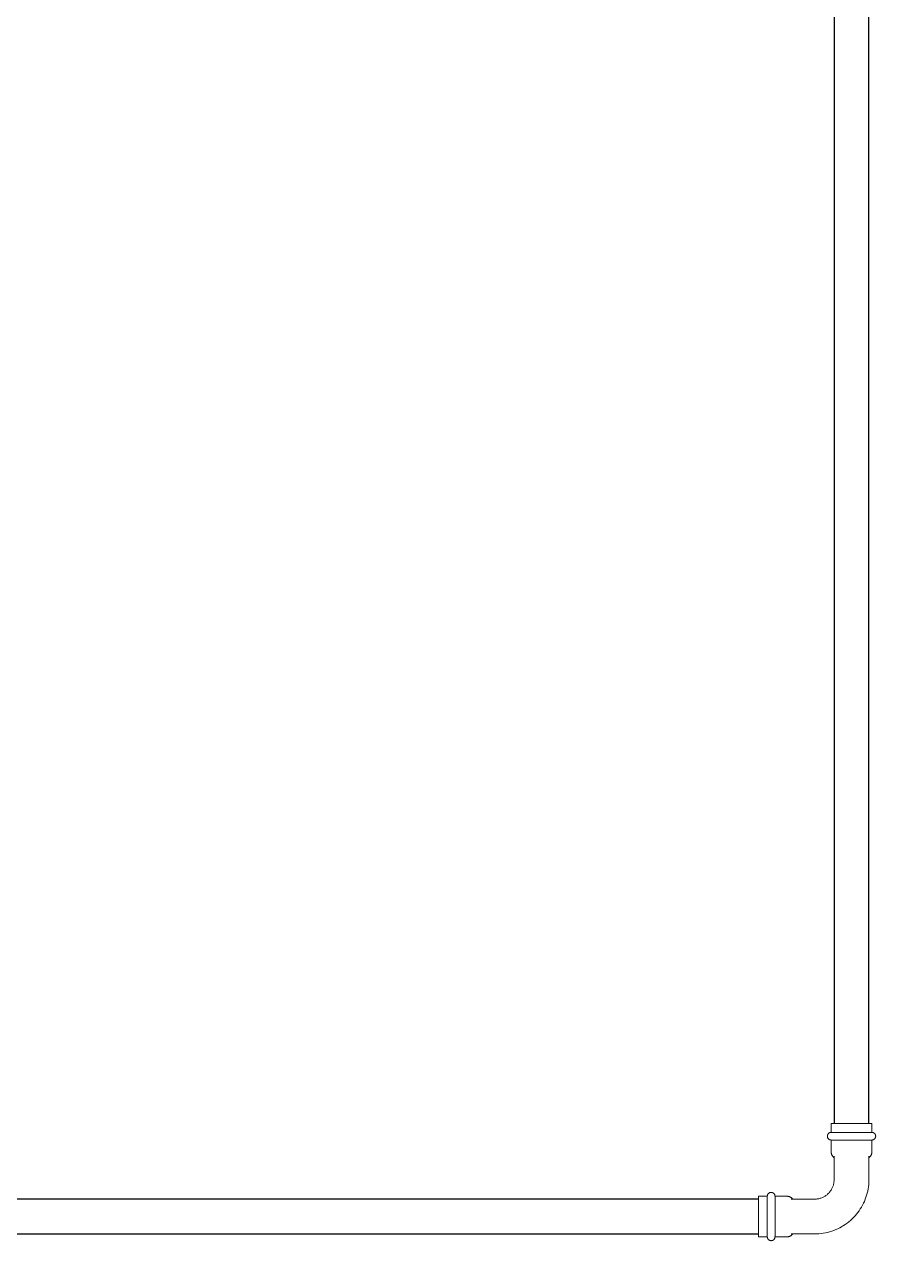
# Model space of a CAD drawing. Header units: inches. Extents: x -3327 to -1, y 8 to 1328.
# Drawn here: x -2675.75 to -2643.59, y 384.72 to 430.68 of the extents above; entities that cross this region are included whole.
import ezdxf

# ---------------------------------------------------------------- set-up
doc = ezdxf.new("R2010")
doc.units = ezdxf.units.IN
doc.header["$MEASUREMENT"] = 0
doc.layers.add('P-PIPE', color=3, linetype='Continuous', lineweight=9)
doc.layers.add('X - REF - FP', color=7, linetype='Continuous', true_color=0xb90000)

# ---------------------------------------------------------------- blocks, each defined once
blk = doc.blocks.new('Victaulic-VicPress316-Elbow 90-45deg Style P568_P571 - Standard-V1-SECOND LEVEL')
at = {"layer": 'P-PIPE'}
for p, q in [((-0.767, 3.52), (-0.767, 3.181)), ((0.766, 3.52), (-0.767, 3.52)), ((0.766, 3.181), (0.766, 3.52)), ((-0.767, 3.181), (0.766, 3.181)), ((-0.767, 2.89), (-0.767, 2.439)), ((-0.767, 2.89), (0.766, 2.89)), ((0.766, 2.439), (0.766, 2.89)), ((-0.658, 2.278), (-0.658, 1.393)), ((0.657, 1.393), (0.657, 2.278)), ((-3.181, 0.766), (-3.52, 0.766)), ((-3.52, 0.766), (-3.52, -0.767)), ((-3.181, -0.767), (-3.181, 0.766)), ((-2.439, 0.766), (-2.89, 0.766)), ((-2.89, -0.767), (-2.89, 0.766)), ((-1.393, 0.657), (-2.278, 0.657)), ((-3.52, -0.767), (-3.181, -0.767)), ((-2.89, -0.767), (-2.439, -0.767)), ((-2.278, -0.658), (-1.393, -0.658))]:
    blk.add_line(p, q, dxfattribs=at)
at = {"layer": 'P-PIPE', "flags": 128}
for points in [[(-0.767, 2.89), (-0.772, 2.891), (-0.778, 2.891), (-0.784, 2.892), (-0.79, 2.892), (-0.795, 2.893), (-0.801, 2.895), (-0.807, 2.896), (-0.812, 2.898), (-0.818, 2.9), (-0.823, 2.902), (-0.828, 2.904), (-0.834, 2.907), (-0.839, 2.91), (-0.844, 2.913), (-0.849, 2.916), (-0.853, 2.919), (-0.858, 2.923), (-0.862, 2.927), (-0.867, 2.931), (-0.871, 2.935), (-0.875, 2.939), (-0.879, 2.943), (-0.882, 2.948), (-0.886, 2.953), (-0.889, 2.957), (-0.892, 2.962), (-0.895, 2.967), (-0.897, 2.973), (-0.9, 2.978), (-0.902, 2.983), (-0.904, 2.989), (-0.906, 2.994), (-0.907, 3), (-0.909, 3.006), (-0.91, 3.011), (-0.911, 3.017), (-0.911, 3.023), (-0.912, 3.029), (-0.912, 3.034), (-0.912, 3.04), (-0.912, 3.046), (-0.911, 3.052), (-0.91, 3.058), (-0.909, 3.063), (-0.908, 3.069), (-0.907, 3.075), (-0.905, 3.08), (-0.903, 3.086), (-0.901, 3.091), (-0.899, 3.097), (-0.896, 3.102), (-0.894, 3.107), (-0.891, 3.112), (-0.887, 3.117), (-0.884, 3.122), (-0.881, 3.126), (-0.877, 3.131), (-0.873, 3.135), (-0.869, 3.139), (-0.865, 3.143), (-0.86, 3.147), (-0.856, 3.151), (-0.851, 3.154), (-0.846, 3.158), (-0.842, 3.161), (-0.836, 3.164), (-0.831, 3.166), (-0.826, 3.169), (-0.821, 3.171), (-0.815, 3.173), (-0.81, 3.175), (-0.804, 3.177), (-0.798, 3.178), (-0.793, 3.179), (-0.787, 3.18), (-0.781, 3.181), (-0.775, 3.181), (-0.77, 3.181), (-0.767, 3.181)], [(0.766, 3.181), (0.766, 3.181), (0.764, 3.181), (0.761, 3.181), (0.757, 3.181), (0.751, 3.181), (0.745, 3.181), (0.737, 3.181), (0.728, 3.181), (0.717, 3.181), (0.706, 3.181), (0.693, 3.181), (0.68, 3.181), (0.665, 3.181), (0.649, 3.181), (0.633, 3.181), (0.615, 3.181), (0.596, 3.181), (0.576, 3.181), (0.556, 3.181), (0.534, 3.181), (0.512, 3.181), (0.488, 3.181), (0.464, 3.181), (0.44, 3.181), (0.414, 3.181), (0.388, 3.181), (0.361, 3.181), (0.334, 3.181), (0.306, 3.181), (0.278, 3.181), (0.249, 3.181), (0.22, 3.181), (0.19, 3.181), (0.16, 3.181), (0.13, 3.181), (0.1, 3.181), (0.069, 3.181), (0.039, 3.181), (0.008, 3.181), (-0.022, 3.181), (-0.053, 3.181), (-0.084, 3.181), (-0.114, 3.181), (-0.144, 3.181), (-0.174, 3.181), (-0.204, 3.181), (-0.233, 3.181), (-0.262, 3.181), (-0.291, 3.181), (-0.319, 3.181), (-0.347, 3.181), (-0.374, 3.181), (-0.4, 3.181), (-0.426, 3.181), (-0.451, 3.181), (-0.476, 3.181), (-0.499, 3.181), (-0.522, 3.181), (-0.544, 3.181), (-0.565, 3.181), (-0.585, 3.181), (-0.605, 3.181), (-0.623, 3.181), (-0.64, 3.181), (-0.657, 3.181), (-0.672, 3.181), (-0.686, 3.181), (-0.699, 3.181), (-0.711, 3.181), (-0.722, 3.181), (-0.732, 3.181), (-0.74, 3.181), (-0.748, 3.181), (-0.754, 3.181), (-0.759, 3.181), (-0.763, 3.181), (-0.765, 3.181), (-0.766, 3.181), (-0.767, 3.181)], [(-0.767, 3.181), (-0.766, 3.181), (-0.764, 3.181), (-0.761, 3.181), (-0.757, 3.181), (-0.751, 3.181), (-0.745, 3.181), (-0.737, 3.181), (-0.728, 3.181)], [(-0.767, 2.89), (-0.766, 2.89), (-0.764, 2.89), (-0.761, 2.89), (-0.757, 2.89), (-0.751, 2.89), (-0.745, 2.89), (-0.737, 2.89), (-0.728, 2.89), (-0.717, 2.89), (-0.706, 2.89), (-0.693, 2.89), (-0.68, 2.89), (-0.665, 2.89), (-0.649, 2.89), (-0.633, 2.89), (-0.615, 2.89), (-0.596, 2.89), (-0.576, 2.89), (-0.556, 2.89), (-0.534, 2.89), (-0.512, 2.89), (-0.488, 2.89), (-0.464, 2.89), (-0.44, 2.89), (-0.414, 2.89), (-0.388, 2.89), (-0.361, 2.89), (-0.334, 2.89), (-0.306, 2.89), (-0.278, 2.89), (-0.249, 2.89), (-0.22, 2.89), (-0.19, 2.89), (-0.16, 2.89), (-0.13, 2.89), (-0.1, 2.89), (-0.069, 2.89), (-0.039, 2.89), (-0.008, 2.89), (0.022, 2.89), (0.053, 2.89), (0.084, 2.89), (0.114, 2.89), (0.144, 2.89), (0.174, 2.89), (0.204, 2.89), (0.233, 2.89), (0.262, 2.89), (0.291, 2.89), (0.319, 2.89), (0.347, 2.89), (0.374, 2.89), (0.4, 2.89), (0.426, 2.89), (0.451, 2.89), (0.476, 2.89), (0.499, 2.89), (0.522, 2.89), (0.544, 2.89), (0.565, 2.89), (0.585, 2.89), (0.605, 2.89), (0.623, 2.89), (0.64, 2.89), (0.657, 2.89), (0.672, 2.89), (0.686, 2.89), (0.699, 2.89), (0.711, 2.89), (0.722, 2.89), (0.732, 2.89), (0.74, 2.89), (0.748, 2.89), (0.754, 2.89), (0.759, 2.89), (0.763, 2.89), (0.765, 2.89), (0.766, 2.89), (0.766, 2.89)], [(-0.722, 2.89), (-0.732, 2.89), (-0.74, 2.89), (-0.748, 2.89), (-0.754, 2.89), (-0.759, 2.89), (-0.763, 2.89), (-0.765, 2.89), (-0.766, 2.89), (-0.767, 2.89)], [(0.722, 3.181), (0.732, 3.181), (0.74, 3.181), (0.748, 3.181), (0.754, 3.181), (0.759, 3.181), (0.763, 3.181), (0.765, 3.181), (0.766, 3.181), (0.766, 3.181)], [(0.766, 2.89), (0.766, 2.89), (0.764, 2.89), (0.761, 2.89), (0.757, 2.89), (0.751, 2.89), (0.745, 2.89), (0.737, 2.89), (0.728, 2.89)], [(0.766, 3.181), (0.772, 3.181), (0.778, 3.181), (0.784, 3.18), (0.79, 3.18), (0.795, 3.179), (0.801, 3.177), (0.807, 3.176), (0.812, 3.174), (0.818, 3.172), (0.823, 3.17), (0.828, 3.168), (0.834, 3.165), (0.839, 3.162), (0.844, 3.159), (0.849, 3.156), (0.853, 3.153), (0.858, 3.149), (0.862, 3.145), (0.867, 3.141), (0.871, 3.137), (0.875, 3.133), (0.879, 3.129), (0.882, 3.124), (0.886, 3.119), (0.889, 3.115), (0.892, 3.11), (0.895, 3.105), (0.897, 3.099), (0.9, 3.094), (0.902, 3.089), (0.904, 3.083), (0.906, 3.078), (0.907, 3.072), (0.909, 3.066), (0.91, 3.061), (0.911, 3.055), (0.911, 3.049), (0.912, 3.043), (0.912, 3.038), (0.912, 3.032), (0.912, 3.026), (0.911, 3.02), (0.91, 3.014), (0.909, 3.009), (0.908, 3.003), (0.907, 2.997), (0.905, 2.992), (0.903, 2.986), (0.901, 2.981), (0.899, 2.975), (0.896, 2.97), (0.894, 2.965), (0.891, 2.96), (0.887, 2.955), (0.884, 2.95), (0.881, 2.946), (0.877, 2.941), (0.873, 2.937), (0.869, 2.933), (0.865, 2.929), (0.86, 2.925), (0.856, 2.921), (0.851, 2.918), (0.846, 2.914), (0.842, 2.911), (0.836, 2.908), (0.831, 2.906), (0.826, 2.903), (0.821, 2.901), (0.815, 2.899), (0.81, 2.897), (0.804, 2.895), (0.798, 2.894), (0.793, 2.893), (0.787, 2.892), (0.781, 2.891), (0.775, 2.891), (0.77, 2.891), (0.766, 2.89)], [(-0.658, 2.221), (-0.666, 2.228), (-0.674, 2.235), (-0.682, 2.242), (-0.69, 2.25), (-0.698, 2.258), (-0.705, 2.266), (-0.711, 2.275), (-0.718, 2.283), (-0.724, 2.293), (-0.729, 2.302), (-0.735, 2.311), (-0.74, 2.321), (-0.744, 2.331), (-0.748, 2.341), (-0.752, 2.351), (-0.755, 2.362), (-0.758, 2.372), (-0.761, 2.383), (-0.763, 2.394), (-0.764, 2.404), (-0.765, 2.415), (-0.766, 2.426), (-0.767, 2.437), (-0.767, 2.439)], [(0.766, 2.439), (0.766, 2.428), (0.766, 2.417), (0.765, 2.406), (0.763, 2.396), (0.761, 2.385), (0.759, 2.374), (0.756, 2.364), (0.753, 2.353), (0.749, 2.343), (0.745, 2.333), (0.741, 2.323), (0.736, 2.313), (0.73, 2.304), (0.725, 2.294), (0.719, 2.285), (0.713, 2.276), (0.706, 2.268), (0.699, 2.259), (0.692, 2.251), (0.684, 2.244), (0.676, 2.236), (0.668, 2.229), (0.659, 2.222), (0.657, 2.221)], [(-0.658, 1.393), (-0.658, 1.364), (-0.66, 1.334), (-0.663, 1.305), (-0.667, 1.276), (-0.672, 1.247), (-0.679, 1.218), (-0.686, 1.19), (-0.695, 1.162), (-0.705, 1.134), (-0.716, 1.107), (-0.728, 1.08), (-0.741, 1.053), (-0.755, 1.028), (-0.77, 1.002), (-0.786, 0.978), (-0.803, 0.954), (-0.821, 0.931), (-0.84, 0.908), (-0.86, 0.886), (-0.881, 0.865), (-0.902, 0.845), (-0.924, 0.826), (-0.947, 0.808), (-0.971, 0.79), (-0.996, 0.774), (-1.021, 0.759), (-1.046, 0.744), (-1.073, 0.731), (-1.099, 0.719), (-1.126, 0.707), (-1.154, 0.697), (-1.182, 0.688), (-1.21, 0.681), (-1.239, 0.674), (-1.268, 0.668), (-1.297, 0.664), (-1.326, 0.661), (-1.356, 0.658), (-1.385, 0.658), (-1.393, 0.657)], [(-1.393, -0.658), (-1.311, -0.656), (-1.229, -0.651), (-1.148, -0.643), (-1.066, -0.631), (-0.986, -0.617), (-0.906, -0.599), (-0.826, -0.578), (-0.748, -0.553), (-0.671, -0.526), (-0.594, -0.496), (-0.52, -0.462), (-0.446, -0.426), (-0.374, -0.386), (-0.304, -0.344), (-0.235, -0.299), (-0.168, -0.252), (-0.104, -0.201), (-0.041, -0.149), (0.02, -0.093), (0.078, -0.036), (0.134, 0.024), (0.187, 0.087), (0.238, 0.151), (0.287, 0.217), (0.332, 0.285), (0.375, 0.355), (0.415, 0.427), (0.453, 0.5), (0.487, 0.574), (0.518, 0.65), (0.546, 0.727), (0.571, 0.805), (0.593, 0.884), (0.612, 0.964), (0.628, 1.044), (0.64, 1.126), (0.649, 1.207), (0.655, 1.289), (0.657, 1.371), (0.657, 1.393)], [(-3.181, 0.766), (-3.181, 0.772), (-3.181, 0.778), (-3.18, 0.784), (-3.18, 0.79), (-3.179, 0.795), (-3.177, 0.801), (-3.176, 0.807), (-3.174, 0.812), (-3.172, 0.818), (-3.17, 0.823), (-3.168, 0.828), (-3.165, 0.834), (-3.162, 0.839), (-3.159, 0.844), (-3.156, 0.849), (-3.153, 0.853), (-3.149, 0.858), (-3.145, 0.862), (-3.141, 0.867), (-3.137, 0.871), (-3.133, 0.875), (-3.129, 0.879), (-3.124, 0.882), (-3.119, 0.886), (-3.115, 0.889), (-3.11, 0.892), (-3.105, 0.895), (-3.099, 0.897), (-3.094, 0.9), (-3.089, 0.902), (-3.083, 0.904), (-3.078, 0.906), (-3.072, 0.907), (-3.066, 0.909), (-3.061, 0.91), (-3.055, 0.911), (-3.049, 0.911), (-3.043, 0.912), (-3.038, 0.912), (-3.032, 0.912), (-3.026, 0.912), (-3.02, 0.911), (-3.014, 0.91), (-3.009, 0.909), (-3.003, 0.908), (-2.997, 0.907), (-2.992, 0.905), (-2.986, 0.903), (-2.981, 0.901), (-2.975, 0.899), (-2.97, 0.896), (-2.965, 0.894), (-2.96, 0.891), (-2.955, 0.887), (-2.95, 0.884), (-2.946, 0.881), (-2.941, 0.877), (-2.937, 0.873), (-2.933, 0.869), (-2.929, 0.865), (-2.925, 0.86), (-2.921, 0.856), (-2.918, 0.851), (-2.914, 0.846), (-2.911, 0.842), (-2.908, 0.836), (-2.906, 0.831), (-2.903, 0.826), (-2.901, 0.821), (-2.899, 0.815), (-2.897, 0.81), (-2.895, 0.804), (-2.894, 0.798), (-2.893, 0.793), (-2.892, 0.787), (-2.891, 0.781), (-2.891, 0.775), (-2.891, 0.77), (-2.89, 0.766)], [(-3.181, 0.766), (-3.181, 0.766), (-3.181, 0.764), (-3.181, 0.761), (-3.181, 0.757), (-3.181, 0.751), (-3.181, 0.745), (-3.181, 0.737), (-3.181, 0.728), (-3.181, 0.717), (-3.181, 0.706), (-3.181, 0.693), (-3.181, 0.68), (-3.181, 0.665), (-3.181, 0.649), (-3.181, 0.633), (-3.181, 0.615), (-3.181, 0.596), (-3.181, 0.576), (-3.181, 0.556), (-3.181, 0.534), (-3.181, 0.512), (-3.181, 0.488), (-3.181, 0.464), (-3.181, 0.44), (-3.181, 0.414), (-3.181, 0.388), (-3.181, 0.361), (-3.181, 0.334), (-3.181, 0.306), (-3.181, 0.278), (-3.181, 0.249), (-3.181, 0.22), (-3.181, 0.19), (-3.181, 0.16), (-3.181, 0.13), (-3.181, 0.1), (-3.181, 0.069), (-3.181, 0.039), (-3.181, 0.008), (-3.181, -0.022), (-3.181, -0.053), (-3.181, -0.084), (-3.181, -0.114), (-3.181, -0.144), (-3.181, -0.174), (-3.181, -0.204), (-3.181, -0.233), (-3.181, -0.262), (-3.181, -0.291), (-3.181, -0.319), (-3.181, -0.347), (-3.181, -0.374), (-3.181, -0.4), (-3.181, -0.426), (-3.181, -0.451), (-3.181, -0.476), (-3.181, -0.499), (-3.181, -0.522), (-3.181, -0.544), (-3.181, -0.565), (-3.181, -0.585), (-3.181, -0.605), (-3.181, -0.623), (-3.181, -0.64), (-3.181, -0.657), (-3.181, -0.672), (-3.181, -0.686), (-3.181, -0.699), (-3.181, -0.711), (-3.181, -0.722), (-3.181, -0.732), (-3.181, -0.74), (-3.181, -0.748), (-3.181, -0.754), (-3.181, -0.759), (-3.181, -0.763), (-3.181, -0.765), (-3.181, -0.766), (-3.181, -0.767)], [(-3.181, 0.722), (-3.181, 0.732), (-3.181, 0.74), (-3.181, 0.748), (-3.181, 0.754), (-3.181, 0.759), (-3.181, 0.763), (-3.181, 0.765), (-3.181, 0.766), (-3.181, 0.766)], [(-2.89, -0.767), (-2.89, -0.766), (-2.89, -0.764), (-2.89, -0.761), (-2.89, -0.757), (-2.89, -0.751), (-2.89, -0.745), (-2.89, -0.737), (-2.89, -0.728), (-2.89, -0.717), (-2.89, -0.706), (-2.89, -0.693), (-2.89, -0.68), (-2.89, -0.665), (-2.89, -0.649), (-2.89, -0.633), (-2.89, -0.615), (-2.89, -0.596), (-2.89, -0.576), (-2.89, -0.556), (-2.89, -0.534), (-2.89, -0.512), (-2.89, -0.488), (-2.89, -0.464), (-2.89, -0.44), (-2.89, -0.414), (-2.89, -0.388), (-2.89, -0.361), (-2.89, -0.334), (-2.89, -0.306), (-2.89, -0.278), (-2.89, -0.249), (-2.89, -0.22), (-2.89, -0.19), (-2.89, -0.16), (-2.89, -0.13), (-2.89, -0.1), (-2.89, -0.069), (-2.89, -0.039), (-2.89, -0.008), (-2.89, 0.022), (-2.89, 0.053), (-2.89, 0.084), (-2.89, 0.114), (-2.89, 0.144), (-2.89, 0.174), (-2.89, 0.204), (-2.89, 0.233), (-2.89, 0.262), (-2.89, 0.291), (-2.89, 0.319), (-2.89, 0.347), (-2.89, 0.374), (-2.89, 0.4), (-2.89, 0.426), (-2.89, 0.451), (-2.89, 0.476), (-2.89, 0.499), (-2.89, 0.522), (-2.89, 0.544), (-2.89, 0.565), (-2.89, 0.585), (-2.89, 0.605), (-2.89, 0.623), (-2.89, 0.64), (-2.89, 0.657), (-2.89, 0.672), (-2.89, 0.686), (-2.89, 0.699), (-2.89, 0.711), (-2.89, 0.722), (-2.89, 0.732), (-2.89, 0.74), (-2.89, 0.748), (-2.89, 0.754), (-2.89, 0.759), (-2.89, 0.763), (-2.89, 0.765), (-2.89, 0.766), (-2.89, 0.766)], [(-2.89, 0.766), (-2.89, 0.766), (-2.89, 0.764), (-2.89, 0.761), (-2.89, 0.757), (-2.89, 0.751), (-2.89, 0.745), (-2.89, 0.737), (-2.89, 0.728)], [(-2.439, 0.766), (-2.428, 0.766), (-2.417, 0.766), (-2.406, 0.765), (-2.396, 0.763), (-2.385, 0.761), (-2.374, 0.759), (-2.364, 0.756), (-2.353, 0.753), (-2.343, 0.749), (-2.333, 0.745), (-2.323, 0.741), (-2.313, 0.736), (-2.304, 0.73), (-2.294, 0.725), (-2.285, 0.719), (-2.276, 0.713), (-2.268, 0.706), (-2.259, 0.699), (-2.251, 0.692), (-2.244, 0.684), (-2.236, 0.676), (-2.229, 0.668), (-2.222, 0.659), (-2.221, 0.657)], [(-3.181, -0.767), (-3.181, -0.766), (-3.181, -0.764), (-3.181, -0.761), (-3.181, -0.757), (-3.181, -0.751), (-3.181, -0.745), (-3.181, -0.737), (-3.181, -0.728)], [(-2.89, -0.767), (-2.891, -0.772), (-2.891, -0.778), (-2.892, -0.784), (-2.892, -0.79), (-2.893, -0.795), (-2.895, -0.801), (-2.896, -0.807), (-2.898, -0.812), (-2.9, -0.818), (-2.902, -0.823), (-2.904, -0.828), (-2.907, -0.834), (-2.91, -0.839), (-2.913, -0.844), (-2.916, -0.849), (-2.919, -0.853), (-2.923, -0.858), (-2.927, -0.862), (-2.931, -0.867), (-2.935, -0.871), (-2.939, -0.875), (-2.943, -0.879), (-2.948, -0.882), (-2.953, -0.886), (-2.957, -0.889), (-2.962, -0.892), (-2.967, -0.895), (-2.973, -0.897), (-2.978, -0.9), (-2.983, -0.902), (-2.989, -0.904), (-2.994, -0.906), (-3, -0.907), (-3.006, -0.909), (-3.011, -0.91), (-3.017, -0.911), (-3.023, -0.911), (-3.029, -0.912), (-3.034, -0.912), (-3.04, -0.912), (-3.046, -0.912), (-3.052, -0.911), (-3.058, -0.91), (-3.063, -0.909), (-3.069, -0.908), (-3.075, -0.907), (-3.08, -0.905), (-3.086, -0.903), (-3.091, -0.901), (-3.097, -0.899), (-3.102, -0.896), (-3.107, -0.894), (-3.112, -0.891), (-3.117, -0.887), (-3.122, -0.884), (-3.126, -0.881), (-3.131, -0.877), (-3.135, -0.873), (-3.139, -0.869), (-3.143, -0.865), (-3.147, -0.86), (-3.151, -0.856), (-3.154, -0.851), (-3.158, -0.846), (-3.161, -0.842), (-3.164, -0.836), (-3.166, -0.831), (-3.169, -0.826), (-3.171, -0.821), (-3.173, -0.815), (-3.175, -0.81), (-3.177, -0.804), (-3.178, -0.798), (-3.179, -0.793), (-3.18, -0.787), (-3.181, -0.781), (-3.181, -0.775), (-3.181, -0.77), (-3.181, -0.767)], [(-2.89, -0.722), (-2.89, -0.732), (-2.89, -0.74), (-2.89, -0.748), (-2.89, -0.754), (-2.89, -0.759), (-2.89, -0.763), (-2.89, -0.765), (-2.89, -0.766), (-2.89, -0.767)], [(-2.221, -0.658), (-2.228, -0.666), (-2.235, -0.674), (-2.242, -0.682), (-2.25, -0.69), (-2.258, -0.698), (-2.266, -0.705), (-2.275, -0.711), (-2.283, -0.718), (-2.293, -0.724), (-2.302, -0.729), (-2.311, -0.735), (-2.321, -0.74), (-2.331, -0.744), (-2.341, -0.748), (-2.351, -0.752), (-2.362, -0.755), (-2.372, -0.758), (-2.383, -0.761), (-2.394, -0.763), (-2.404, -0.764), (-2.415, -0.765), (-2.426, -0.766), (-2.437, -0.767), (-2.439, -0.767)]]:
    blk.add_lwpolyline(points, dxfattribs=at)

msp = doc.modelspace()

# ---------------------------------------------------------------- linework, layer by layer
at = {"layer": 'X - REF - FP'}
for p, q in [((-2645.158, 454.139), (-2645.158, 389.155)), ((-2643.843, 389.155), (-2643.843, 454.139)), ((-2648.02, 386.293), (-2700.004, 386.293)), ((-2700.004, 384.978), (-2648.02, 384.978))]:
    msp.add_line(p, q, dxfattribs=at)

# ---------------------------------------------------------------- block references
msp.add_blockref('Victaulic-VicPress316-Elbow 90-45deg Style P568_P571 - Standard-V1-SECOND LEVEL', (-2644.5, 385.635), dxfattribs=at)

doc.saveas('drawing.dxf')
